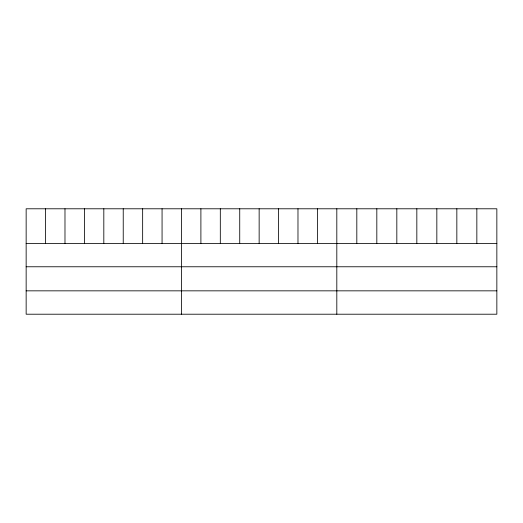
<?xml version="1.0" encoding="UTF-8"?>
<svg xmlns="http://www.w3.org/2000/svg" width="523" height="523" viewBox="0 0 523 523"><rect width="100%" height="100%" fill="white"/><g stroke="black" fill="none" stroke-linecap="round" stroke-linejoin="round"><path stroke-width="0.78" d="M496.85 243.398L496.85 314.212L26.15 314.212L26.15 208.788L496.85 208.788L496.85 243.398L26.15 243.398M26.15 266.769L496.85 266.769M26.15 290.84L496.85 290.84M476.845 208.788L476.845 243.398M456.841 208.788L456.841 243.398M436.836 208.788L436.836 243.398M416.831 208.788L416.831 243.398M396.826 208.788L396.826 243.398M376.822 208.788L376.822 243.398M356.817 208.788L356.817 243.398M336.812 208.788L336.812 314.212M317.396 208.788L317.396 243.398M297.979 208.788L297.979 243.398M278.563 208.788L278.563 243.398M259.147 208.788L259.147 243.398M239.73 208.788L239.73 243.398M220.314 208.788L220.314 243.398M200.897 208.788L200.897 243.398M181.481 208.788L181.481 314.212M162.065 208.788L162.065 243.398M142.648 208.788L142.648 243.398M123.232 208.788L123.232 243.398M103.816 208.788L103.816 243.398M84.399 208.788L84.399 243.398M64.983 208.788L64.983 243.398M45.566 208.788L45.566 243.398"/></g></svg>
